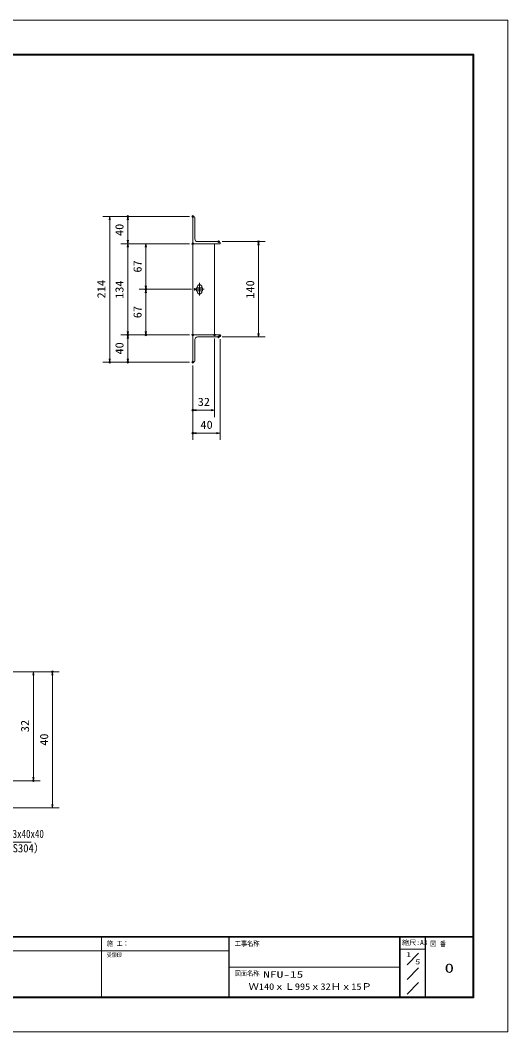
# Model space of a CAD drawing. Units: millimetres, scale not verified, with parts at other scales. Extents: x -1050 to 1050, y -742 to 742.
# Drawn here: x 334 to 1050, y -742 to 742 of the extents above; entities that cross this region are included whole.
import ezdxf
from ezdxf.enums import TextEntityAlignment as Align

# ---------------------------------------------------------------- set-up
doc = ezdxf.new("R2010")
doc.units = ezdxf.units.MM
doc.header["$LTSCALE"] = 5
doc.header["$PDMODE"] = 32
doc.header["$PDSIZE"] = 2.5
for name, pattern in [('CHAIN1', [8, 5, -1, 1, -1]), ('DASHED1', [1.8, 1.2, -0.6]), ('DOUBLE_CHAIN1', [8.8, 5, -1, 0.6, -0.6, 0.6, -1])]:
    doc.linetypes.add(name, pattern=pattern)
for name, color, linetype, lineweight in [('0-0_7-図\u3000枠', 4, 'Continuous', 9), ('0-1_寸法注釈', 2, 'Continuous', 9), ('0-2_蓋', 5, 'Continuous', 9), ('0-3_0', 5, 'Continuous', 9), ('0-4_DEFPOINTS', 134, 'Continuous', 9), ('0-5_中心線', 6, 'CHAIN1', 9), ('0-9_1-外形線', 7, 'Continuous', 9), ('0-A_2-中心線', 1, 'CHAIN1', 9), ('0-B_3-点\u3000線', 6, 'DASHED1', 9), ('0-D_5-仮想線', 3, 'DOUBLE_CHAIN1', 9), ('0-E_6-寸法文字', 7, 'Continuous', 9)]:
    doc.layers.add(name, color=color, linetype=linetype, lineweight=lineweight)
doc.styles.add('ＭＳ ゴシック', font='')
doc.styles.get('ＭＳ ゴシック').set_extended_font_data('MS Gothic')

# ---------------------------------------------------------------- blocks, each defined once
blk = doc.blocks.new('_OPEN')
at = {"layer": '0-3_0', "color": 2}
blk.add_line((0, 0), (-5, 0), dxfattribs=at)
blk.add_lwpolyline([(-5, 0.833), (0, 0), (-5, -0.833)], dxfattribs=at)

msp = doc.modelspace()

# ---------------------------------------------------------------- linework, layer by layer
at = {"layer": '0-0_7-図\u3000枠'}
for p, q in [((-973.75, 691.25), (998.75, 691.25)), ((998.75, -691.25), (998.75, 691.25)), ((998.75, -602.5), (-973.75, -602.5)), ((998.75, -603.75), (-973.75, -603.75)), ((453.75, -691.25), (453.75, -603.75)), ((640.5, -691.25), (640.5, -603.75)), ((641.25, -691.25), (641.25, -603.75)), ((891.25, -691.25), (891.25, -603.75)), ((892, -691.25), (892, -603.75)), ((928.75, -691.25), (928.75, -603.75)), ((929.5, -691.25), (929.5, -603.75)), ((928.75, -621.25), (892, -621.25)), ((640.5, -623.75), (116.25, -623.75)), ((919.085, -627.292), (902.216, -644.161)), ((891.25, -647.5), (641.25, -647.5)), ((919.085, -648.767), (902.216, -665.636)), ((919.085, -670.242), (902.216, -687.111)), ((1000, -692.5), (-975, -692.5)), ((998.75, -691.25), (-973.75, -691.25))]:
    msp.add_line(p, q, dxfattribs=at)
at = {"layer": '0-0_7-図\u3000枠', "color": 5}
msp.add_line((998.547, -691.25), (998.75, -691.25), dxfattribs=at)
at = {"layer": '0-0_7-図\u3000枠'}
msp.add_lwpolyline([(-975, 692.5), (1000, 692.5), (1000, -692.5)], dxfattribs=at)
at = {"layer": '0-1_寸法注釈'}
for p, q in [((582.663, 454.475), (455.75, 454.475)), ((465.75, 449.475), (465.75, 245.475)), ((582.663, 454.475), (482.282, 454.475)), ((492.282, 419.475), (492.282, 449.475)), ((630.663, 417.475), (694.121, 417.475)), ((582.663, 414.475), (482.282, 414.475)), ((582.663, 414.475), (482.282, 414.475)), ((492.282, 409.475), (492.282, 285.475)), ((582.663, 414.475), (508.813, 414.475)), ((518.813, 409.475), (518.813, 352.475)), ((684.121, 282.475), (684.121, 412.475)), ((585.854, 347.475), (508.813, 347.475)), ((585.854, 347.475), (508.813, 347.475)), ((518.813, 342.475), (518.813, 285.475)), ((582.663, 280.475), (482.282, 280.475)), ((582.663, 280.475), (482.282, 280.475)), ((492.282, 275.475), (492.282, 245.475)), ((582.663, 280.475), (508.813, 280.475)), ((619.663, 275.475), (619.663, 159.975)), ((627.663, 274.475), (627.663, 126.344)), ((630.663, 277.475), (694.121, 277.475)), ((582.663, 240.475), (455.75, 240.475)), ((582.663, 240.475), (482.282, 240.475)), ((587.663, 235.475), (587.663, 159.975)), ((587.663, 235.475), (587.663, 126.344)), ((614.663, 169.975), (592.663, 169.975)), ((622.663, 136.344), (592.663, 136.344)), ((308.5, -213.884), (363.665, -213.884)), ((308.5, -213.884), (391.683, -213.884)), ((353.665, -218.884), (353.665, -368.884)), ((381.683, -408.884), (381.683, -218.884)), ((251, -373.884), (363.665, -373.884)), ((308.5, -413.884), (391.683, -413.884))]:
    msp.add_line(p, q, dxfattribs=at)
msp.add_lwpolyline([(350.401, -464.259), (211.092, -464.259), (164.335, -405.631)], dxfattribs=at)
at = {"layer": '0-2_蓋'}
for p, q in [((588.663, 454.475), (587.663, 454.475)), ((587.663, 454.475), (587.663, 414.475)), ((590.663, 452.475), (590.663, 421.475)), ((594.663, 417.475), (625.663, 417.475)), ((587.663, 414.475), (587.663, 280.475)), ((587.663, 414.475), (627.663, 414.475)), ((619.663, 414.475), (619.663, 280.475)), ((627.663, 414.475), (627.663, 415.475)), ((593.163, 349.475), (593.163, 345.475)), ((602.163, 349.475), (593.163, 349.475)), ((602.163, 345.475), (593.163, 345.475)), ((594.163, 350.725), (594.163, 349.475)), ((594.163, 345.475), (594.163, 344.225)), ((601.163, 350.725), (601.163, 349.475)), ((601.163, 345.475), (601.163, 344.225)), ((602.163, 349.475), (602.163, 345.475)), ((587.663, 280.475), (587.663, 240.475)), ((627.663, 280.475), (587.663, 280.475)), ((590.663, 273.475), (590.663, 242.475)), ((625.663, 277.475), (594.663, 277.475)), ((627.663, 279.475), (627.663, 280.475)), ((587.663, 240.475), (588.663, 240.475))]:
    msp.add_line(p, q, dxfattribs=at)
for centre, radius, start, end in [((588.663, 452.475), 2, 0, 90), ((594.663, 421.475), 4, 180, 270), ((625.663, 415.475), 2, 0, 90), ((597.663, 350.725), 3.5, 0, 180), ((597.663, 344.225), 3.5, 180, 0), ((594.663, 273.475), 4, 90, 180), ((625.663, 279.475), 2, 270, 0), ((588.663, 242.475), 2, 270, 0)]:
    msp.add_arc(centre, radius, start, end, dxfattribs=at)
at = {"layer": '0-4_DEFPOINTS'}
msp.add_line((998.547, -691.25), (998.75, -691.25), dxfattribs=at)
msp.add_lwpolyline([(-1050, -742.5), (-1050, 742.5), (1050, 742.5), (1050, -742.5)], close=True, dxfattribs=at)
for p in [(492.282, 454.475), (587.663, 454.475), (625.663, 417.475), (684.121, 417.475), (587.663, 414.475), (518.813, 347.475), (590.854, 347.475), (492.282, 280.475), (518.813, 280.475), (587.663, 280.475), (619.663, 280.475), (625.663, 277.475), (627.663, 279.475), (465.75, 240.475), (492.282, 240.475), (587.663, 240.475), (587.663, 169.975), (587.663, 136.344), (381.683, -213.884), (353.665, -373.884)]:
    msp.add_point(p, dxfattribs=at)
at = {"layer": '0-5_中心線'}
for p, q in [((597.663, 356.775), (597.663, 338.175)), ((604.473, 347.475), (590.854, 347.475))]:
    msp.add_line(p, q, dxfattribs=at)
at = {"layer": '0-9_1-外形線'}
msp.add_line((998.547, -691.25), (998.75, -691.25), dxfattribs=at)
at = {"layer": '0-A_2-中心線'}
msp.add_line((998.547, -691.25), (998.75, -691.25), dxfattribs=at)
at = {"layer": '0-B_3-点\u3000線'}
msp.add_line((998.547, -691.25), (998.75, -691.25), dxfattribs=at)
at = {"layer": '0-D_5-仮想線'}
msp.add_line((998.547, -691.25), (998.75, -691.25), dxfattribs=at)
at = {"layer": '0-E_6-寸法文字'}
msp.add_line((998.547, -691.25), (998.75, -691.25), dxfattribs=at)

# ---------------------------------------------------------------- block references
at = {"layer": '0-1_寸法注釈'}
for p, rotation in [((465.75, 454.475), 90), ((492.282, 454.475), 90), ((492.282, 414.475), 270), ((684.121, 417.475), 90), ((492.282, 414.475), 90), ((518.813, 414.475), 90), ((518.813, 347.475), 270), ((518.813, 347.475), 90), ((492.282, 280.475), 270), ((518.813, 280.475), 270), ((684.121, 277.475), 270), ((492.282, 280.475), 90), ((465.75, 240.475), 270), ((492.282, 240.475), 270), ((587.663, 169.975), 180), ((587.663, 136.344), 180), ((353.665, -213.884), 90), ((381.683, -213.884), 90), ((353.665, -373.884), 270), ((381.683, -413.884), 270)]:
    msp.add_blockref('_OPEN', p, dxfattribs=dict(at, rotation=rotation))
for p in [(619.663, 169.975), (627.663, 136.344)]:
    msp.add_blockref('_OPEN', p, dxfattribs=at)

# ---------------------------------------------------------------- texts
at = {"layer": '0-0_7-図\u3000枠', "color": 7, "style": 'ＭＳ ゴシック', "width": 0.9}
msp.add_text('施 工：', height=7.216, dxfattribs=at).set_placement((461.438, -618.654), align=Align.BOTTOM_LEFT)
at = {"layer": '0-0_7-図\u3000枠', "color": 5, "style": 'ＭＳ ゴシック'}
for s, height, width, p in [('工事名称', 7.221, 0.9, (649.238, -618.721)), ('縮尺:A3', 7.216, 1.05, (894.697, -617.361)), ('図 番', 7.221, 0.9, (935.941, -619.078)), ('受領印', 5.755, 0.9, (461.438, -634.42)), ('1', 7.221, 1.5, (900.892, -635.039)), ('5', 7.221, 1.5, (914.263, -645.58)), ('図面名称', 7.221, 0.9, (649.238, -662.626)), ('0', 13.47, 1.5, (957.299, -659.866)), ('NFU-15', 9.621, 1.5, (691.042, -666.081)), ('Ｗ140ｘＬ995ｘ32Ｈｘ15Ｐ', 9.621, 1.15, (669.584, -683.894))]:
    msp.add_text(s, height=height, dxfattribs=dict(at, width=width)).set_placement(p, align=Align.BOTTOM_LEFT)
at = {"layer": '0-1_寸法注釈', "color": 7, "style": 'ＭＳ ゴシック', "width": 1.1}
for s, p in [('40', (489.595, 425.742)), ('67', (516.126, 372.023)), ('214', (463.063, 334.157)), ('134', (489.595, 333.502)), ('140', (681.434, 333.72)), ('67', (516.126, 305.023)), ('40', (489.595, 251.742)), ('32', (350.978, -302.617)), ('40', (378.996, -322.617))]:
    msp.add_text(s, height=12.02, rotation=90, dxfattribs=at).set_placement(p, align=Align.BOTTOM_LEFT)
at = {"layer": '0-1_寸法注釈', "color": 7, "style": 'ＭＳ ゴシック'}
for s, height, width, p in [('32', 12.02, 1.1, (594.93, 172.662)), ('40', 12.02, 1.1, (598.93, 139.031)), ('サイドアングル L3x40x40', 12.03, 0.8, (215.869, -461.572)), ('（SUS304）', 12.02, 0.95, (292.183, -482.692))]:
    msp.add_text(s, height=height, dxfattribs=dict(at, width=width)).set_placement(p, align=Align.BOTTOM_LEFT)

doc.saveas('drawing.dxf')
